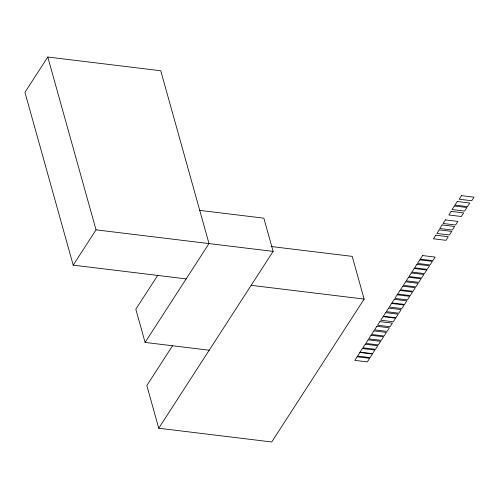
<?xml version="1.0" encoding="UTF-8"?>
<svg xmlns="http://www.w3.org/2000/svg" width="499" height="499" viewBox="0 0 499 499"><rect width="100%" height="100%" fill="white"/><g stroke="black" fill="none" stroke-linecap="round" stroke-linejoin="round"><path stroke-width="0.75" d="M209.206 350.217L145.097 342.42L209.006 243.587L160.753 70.764L47.785 57.023L24.95 92.334L73.203 265.156L186.171 278.897M73.203 265.156L96.039 229.846L47.785 57.023M157.834 275.174L135.822 309.205L145.097 342.42M172.567 345.732L146.831 385.534L158.751 428.236L271.724 441.977L364.133 299.076L352.213 256.374L270.969 246.494M158.751 428.236L273.121 251.384L263.852 218.169L199.737 210.372M96.039 229.846L273.121 251.384M251.165 285.334L364.133 299.076M442.077 224.93L439.756 228.511L452.294 230.039L454.614 226.459L442.077 224.93M445.37 219.897L443.05 223.477L455.587 224.999L457.907 221.419L445.37 219.897M454.371 205.975L452.05 209.561L464.588 211.083L466.908 207.503L454.371 205.975M457.265 201.496L454.951 205.083L467.482 206.605L469.802 203.024L457.265 201.496M362.355 348.52L360.035 352.101L372.572 353.629L374.886 350.042L362.355 348.52M357.116 356.785L354.801 360.372L367.339 361.894L369.653 358.313L357.116 356.785M359.898 352.487L357.583 356.074L370.115 357.596L372.435 354.016L359.898 352.487M365.256 344.204L362.935 347.791L375.473 349.312L377.793 345.732L365.256 344.204M368.094 339.813L365.779 343.393L378.317 344.921L380.631 341.335L368.094 339.813M371.031 335.272L368.717 338.852L381.255 340.374L383.569 336.794L371.031 335.272M373.863 330.893L371.543 334.48L384.08 336.002L386.394 332.421L373.863 330.893M376.851 326.271L374.537 329.858L387.068 331.38L389.388 327.799L376.851 326.271M379.858 321.624L377.543 325.205L390.075 326.733L392.395 323.146L379.858 321.624M383.07 316.659L380.749 320.239L393.287 321.761L395.607 318.181L383.07 316.659M385.677 312.63L383.357 316.21L395.894 317.738L398.208 314.152L385.677 312.63M388.615 308.083L386.301 311.663L398.838 313.185L401.152 309.605L388.615 308.083M391.596 303.467L389.282 307.053L401.82 308.575L404.134 304.995L391.596 303.467M394.279 299.325L391.958 302.905L404.496 304.434L406.816 300.847L394.279 299.325M397.204 294.803L394.884 298.383L407.421 299.911L409.741 296.325L397.204 294.803M399.992 290.487L397.678 294.067L410.215 295.595L412.53 292.015L399.992 290.487M402.78 286.177L400.466 289.757L413.004 291.285L415.318 287.698L402.78 286.177M405.637 281.767L403.317 285.347L415.854 286.869L418.168 283.289L405.637 281.767M408.55 277.257L406.23 280.837L418.767 282.365L421.087 278.785L408.55 277.257M411.332 272.953L409.018 276.533L421.555 278.062L423.869 274.475L411.332 272.953M414.214 268.493L411.9 272.08L424.437 273.602L426.751 270.021L414.214 268.493M416.946 264.277L414.625 267.857L427.163 269.379L429.483 265.799L416.946 264.277M419.815 259.836L417.501 263.416L430.038 264.938L432.352 261.357L419.815 259.836M422.584 255.557L420.264 259.137L432.801 260.665L435.116 257.079L422.584 255.557M435.739 235.21L433.419 238.796L445.956 240.318L448.277 236.738L435.739 235.21M439.195 229.871L436.881 233.451L449.412 234.973L451.732 231.393L439.195 229.871M451.133 211.401L448.819 214.982L461.357 216.51L463.671 212.93L451.133 211.401M461.513 195.633L459.199 199.22L471.736 200.741L474.05 197.161L461.513 195.633"/></g></svg>
